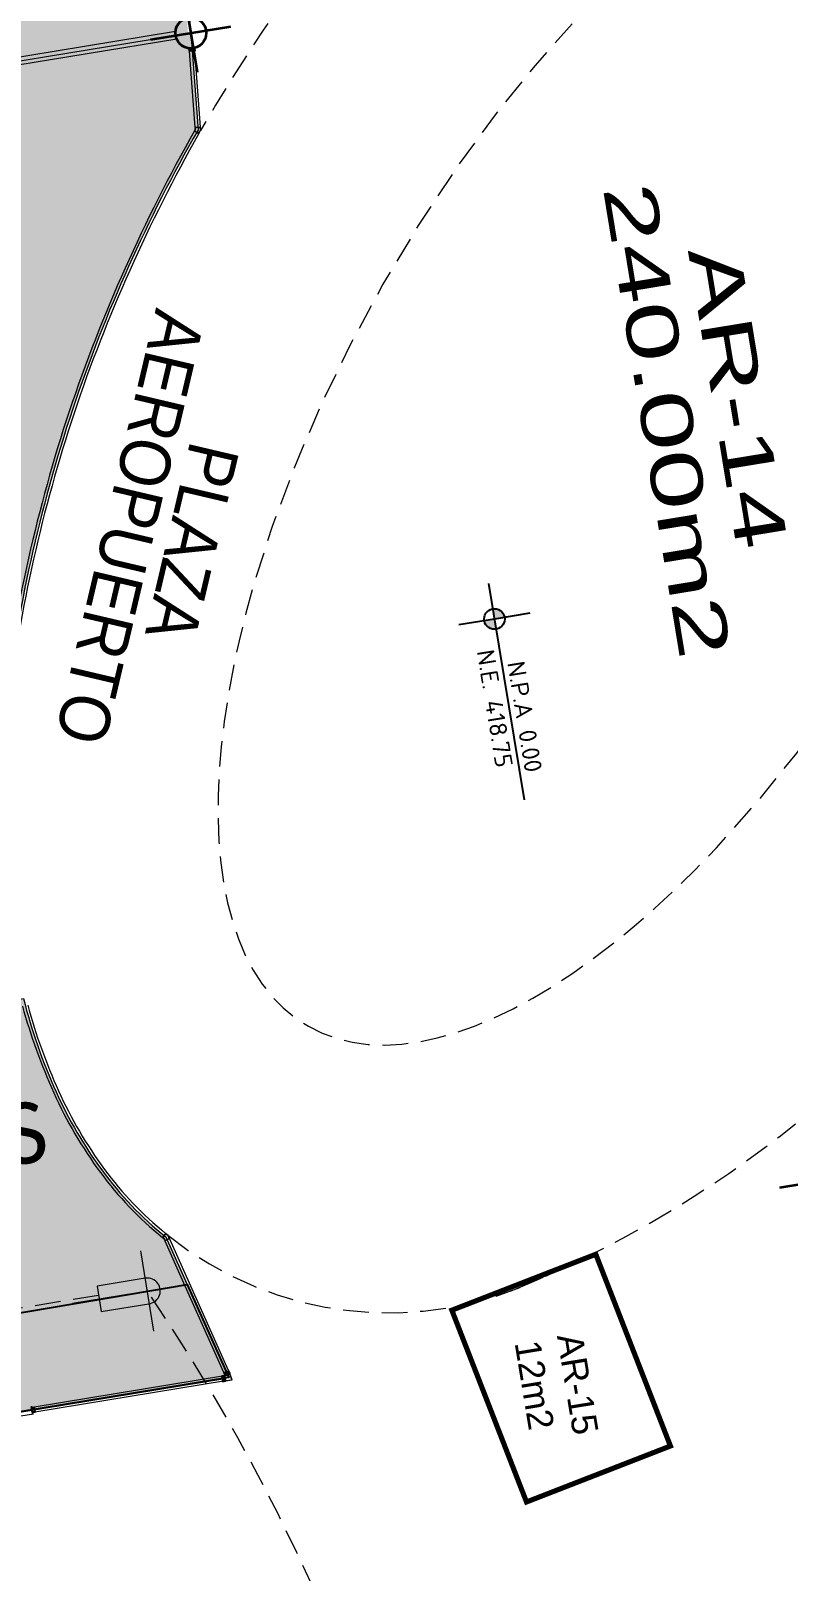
# Model space of a CAD drawing. Header units: metres. Extents: x 2 to 659295185, y -28 to 1124222152.
# Drawn here: x 655505.01 to 655519.72, y 1126531.21 to 1126561.16 of the extents above; entities that cross this region are included whole.
import ezdxf
from ezdxf.enums import TextEntityAlignment as Align

# ---------------------------------------------------------------- set-up
doc = ezdxf.new("R2010")
doc.units = ezdxf.units.M
doc.header["$MEASUREMENT"] = 0
for name, pattern in [('CCSM_C1_CUERPO BJ$0$CONTINUA', [0]), ('CCSM_C1_CUERPO CK$0$DASHED', [0.75, 0.5, -0.25]), ('CONTINUA', [0]), ('DASHDOT', [1, 0.5, -0.25, 0, -0.25]), ('DASHED', [0.75, 0.5, -0.25])]:
    doc.linetypes.add(name, pattern=pattern)
doc.layers.get('0').update_dxf_attribs({"linetype": 'CONTINUOUS'})
for name, color, linetype in [('CCSM_C1_CUERPO BJ$0$A-AREAS COMERCIALES', 151, 'CONTINUOUS'), ('CCSM_C1_CUERPO BJ$0$A-FRENTE DE LOCAL', 4, 'CONTINUOUS'), ('CCSM_C1_CUERPO BJ$0$A-MARCOS LOCALES', 4, 'CONTINUOUS'), ('CCSM_C1_CUERPO BJ$0$A-PARED', 2, 'CCSM_C1_CUERPO BJ$0$CONTINUA'), ('CCSM_C1_CUERPO BJ$0$A-TEXTOS NIVELES', 7, 'CONTINUOUS'), ('CCSM_C1_CUERPO CK$0$A-LOCAL ID', 7, 'CONTINUOUS'), ('CCSM_C1_CUERPO CK$0$A-PROYECCIONES SUP', 5, 'CCSM_C1_CUERPO CK$0$DASHED'), ('CCSM_C1_CUERPO CK$0$ID_Nº LOCAL', 7, 'CONTINUOUS'), ('CCSM_C1_CUERPO CK$0$ID_RUBRO', 7, 'CONTINUOUS'), ('CCSM_XREF KIOSKOSE$0$Kiosco General', 154, 'CONTINUOUS')]:
    doc.layers.add(name, color=color, linetype=linetype)
for name, color, linetype, lineweight in [('CCSM_XREF ESTRUCTURA15$0$E-CJ-COLUMNA', 2, 'CONTINUOUS', 35), ('LOCALES ASIGNADOS', 41, 'DASHDOT', 0), ('LOCALES PROPIOS', 101, 'CONTINUA', 0), ('NOMBRES LOCATARIOS', 7, 'CONTINUA', 0)]:
    doc.layers.add(name, color=color, linetype=linetype, lineweight=lineweight)
doc.styles.add('ARIAL', font='txt')
doc.styles.add('CCSM_C1_CUERPO BJ$0$Standard', font='txt_____.ttf')
doc.styles.add('CCSM_C1_CUERPO CK$0$ROMANS', font='romans__.ttf')
doc.styles.add('CCSM_C1_CUERPO CK$0$sigo', font='arial.ttf', dxfattribs={"width": 0.9})
doc.styles.add('CCSM_XREF KIOSKOSE$0$Standard', font='txt')
doc.styles.get("Standard").update_dxf_attribs({"font": 'tahoma.ttf'})

# ---------------------------------------------------------------- blocks, each defined once
blk = doc.blocks.new('CCSM_C1_CUERPO BJ$0$nivel para plantas')
h = blk.add_hatch(color=251)
h.paths.add_polyline_path([(0, 0.2, 0.414214), (-0.2, 0), (0, 0)])
h.paths.add_polyline_path([(0.2, 0), (0, 0), (0, -0.2, 0.414214)])
at = {"color": 251}
blk.add_line((-0.7, 0), (3.56, 0), dxfattribs=at)
blk.add_lwpolyline([(0, 0.7), (0, 0), (0, -0.7)], dxfattribs=at)
blk.add_circle((0, 0), 0.2, dxfattribs=at)
at = {"char_height": 0.34, "attachment_point": 1, "style": 'CCSM_C1_CUERPO BJ$0$Standard'}
for s, insert, width in [('{\\Fromans|c0;\\C7;N.P.A 0.00}', (0.877, 0.444), 2.70141), ('{\\Fromans|c0;N.E. 418.75}', (0.56, -0.104), 3.02544)]:
    blk.add_mtext(s, dxfattribs=dict(at, insert=insert, width=width))
blk = doc.blocks.new('CCSM_C1_CUERPO BJ$0$MARCO LOCAL-COLUMNA')
at = {"layer": 'CCSM_C1_CUERPO BJ$0$A-MARCOS LOCALES'}
for points in [[(655585.123, 1126575.588), (655585.173, 1126575.588), (655585.173, 1126575.488), (655585.123, 1126575.488)], [(655585.128, 1126575.583), (655585.168, 1126575.583), (655585.168, 1126575.493), (655585.128, 1126575.493)]]:
    blk.add_lwpolyline(points, close=True, dxfattribs=at)
blk = doc.blocks.new('CCSM_C1_CUERPO BJ$0$FRENTE DE LOCAL2')
for points in [[(-0.05, -0.05), (-0.05, 0), (0.05, 0), (0.05, -0.05)], [(-0.045, -0.045), (-0.045, -0.005), (0.045, -0.005), (0.045, -0.045)]]:
    blk.add_lwpolyline(points, close=True)
blk = doc.blocks.new('CCSM_XREF ESTRUCTURA15$0$CCSM_COLUM REDONDA')
at = {"color": 5}
for p, q in [((0, 0.774), (0, -0.774)), ((-0.789, 0), (0.789, 0))]:
    blk.add_line(p, q, dxfattribs=at)
blk.add_circle((0, 0), 0.3)
blk = doc.blocks.new('CCSM_C1_CUERPO CK$0$IDENT LOCAL')
at = {"style": 'CCSM_C1_CUERPO CK$0$ROMANS'}
for tag, height, p in [('AREA-EXACTA', 0.5, (0.869, 0.18)), ('NºLOCAL', 0.7, (1.954, 0.057)), ('RUBRO', 0.35, (0, 0)), ('USO', 0.35, (-0.839, -0.137))]:
    blk.add_attdef(tag, text='', height=height, rotation=279.3085, dxfattribs=at).set_placement(p, align=Align.BOTTOM_CENTER)

msp = doc.modelspace()

# ---------------------------------------------------------------- hatches: boundary and pattern name
at = {"layer": 'LOCALES ASIGNADOS'}
h = msp.add_hatch(color=256, dxfattribs=at)
edge = h.paths.add_edge_path()
edge.add_line((655492.8314, 1126548.8137), (655504.5407, 1126547.8428))
edge.add_arc((655533.0003, 1126544.8595), 28.6156, 149.86106, 174.01574, ccw=False)
edge.add_line((655508.2533, 1126559.2273), (655508.1132, 1126561.1143))
edge.add_line((655508.1132, 1126561.1143), (655483.9539, 1126557.1544))
edge.add_arc((656380.76, 1126466.6577), 901.3605, 174.2377892, 174.8828286)
edge.add_line((655482.9919, 1126547.0526), (655492.6203, 1126546.3418))
edge.add_line((655492.6203, 1126546.3418), (655492.8314, 1126548.8137))
for points in [[(655507.0636, 1126538.2135), (655506.5666, 1126538.7692), (655506.1706, 1126539.3123), (655505.9003, 1126539.7448), (655505.6361, 1126540.2334), (655505.3238, 1126540.9299), (655505.1392, 1126541.4203), (655504.9636, 1126541.9704), (655504.8632, 1126542.3415), (655492.1816, 1126540.2628), (655491.7773, 1126534.7358), (655494.8039, 1126534.5144), (655508.0408, 1126536.7823), (655507.6266, 1126537.7073)], [(655494.7814, 1126534.534), (655494.6978, 1126532.6499), (655508.853, 1126534.9735), (655508.0407, 1126536.7826)]]:
    msp.add_hatch(color=256, dxfattribs=at).paths.add_polyline_path(points)
h = msp.add_hatch(color=256, dxfattribs=at)
edge = h.paths.add_edge_path()
edge.add_line((655523.1959, 1126484.6977), (655511.4574, 1126482.7737))
edge.add_arc((492466.1192, 1099756.7687), 165221.2506, 9.306558127, 9.309002861, ccw=False)
edge.add_line((655512.5976, 1126475.8167), (655524.4397, 1126477.7575))
edge.add_arc((655211.3975, 1126425.2356), 317.4177, 9.524316, 10.79705)
at = {"layer": 'LOCALES PROPIOS'}
msp.add_hatch(color=101, dxfattribs=at).paths.add_polyline_path([(655507.3867, 1126570.1351), (655496.1193, 1126568.2882), (655495.3137, 1126573.2031), (655485.6073, 1126571.6122), (655483.8978, 1126557.1452), (655508.0579, 1126561.1052)])

# ---------------------------------------------------------------- linework, layer by layer
msp.add_lwpolyline([(655494.7814, 1126534.534), (655508.0407, 1126536.7826), (655508.853, 1126534.9735), (655494.6978, 1126532.6499), (655494.7814, 1126534.534)])
at = {"layer": 'CCSM_C1_CUERPO BJ$0$A-AREAS COMERCIALES', "lineweight": 5}
msp.add_lwpolyline([(655507.4428, 1126570.1443), (655496.1753, 1126568.2975), (655495.3697, 1126573.2124), (655485.823, 1126571.6476, 0.0008781), (655484.0957, 1126557.1777), (655508.1139, 1126561.1145, -0.0000767), (655507.4428, 1126570.1443)], format="xyb", close=True, dxfattribs=at)
for points in [[(655484.0957, 1126557.1777), (655508.1127, 1126561.1142), (655508.2528, 1126559.2267, 0.0486078), (655505.8198, 1126553.8061, 0.0509398), (655504.4922, 1126547.8469), (655492.8316, 1126548.8167, 0.0002501), (655492.6432, 1126546.3377), (655483.1171, 1126547.0309), (655483.6041, 1126552.0802), (655484.0957, 1126557.1777)], [(655508.0409, 1126536.7822), (655508.853, 1126534.9735), (655499.4757, 1126533.4365), (655494.6978, 1126532.6499), (655494.6978, 1126532.6499), (655494.6978, 1126532.6499), (655494.7814, 1126534.534), (655491.8082, 1126534.7335), (655491.8003, 1126534.7417, 0.001155), (655492.1816, 1126540.2628), (655504.8632, 1126542.3415, 0.0447602), (655505.4963, 1126540.5274, 0.0519846), (655506.3833, 1126539.0084, 0.0654017), (655507.6266, 1126537.7073, -0.0020497), (655508.0408, 1126536.7823)]]:
    msp.add_lwpolyline(points, format="xyb", dxfattribs=at)
at = {"layer": 'CCSM_C1_CUERPO BJ$0$A-FRENTE DE LOCAL', "lineweight": 5}
for p, q in [((655507.581, 1126537.6869), (655507.9702, 1126536.8177)), ((655507.6723, 1126537.7278), (655508.8669, 1126535.0598)), ((655507.9702, 1126536.8177), (655508.7757, 1126535.0189))]:
    msp.add_line(p, q, dxfattribs=at)
for points in [[(655508.1998, 1126559.2733), (655508.0893, 1126560.7616)], [(655508.2995, 1126559.2807), (655508.189, 1126560.769)], [(655507.5606, 1126537.6969), (655507.5931, 1126537.6706), (655507.61, 1126537.6331), (655507.7012, 1126537.6744), (655507.6744, 1126537.7336), (655507.6238, 1126537.7744), (655507.5606, 1126537.6969)], [(655508.7682, 1126535.0052), (655505.0691, 1126534.399)], [(655508.7844, 1126534.9065), (655505.0852, 1126534.3003)]]:
    msp.add_lwpolyline(points, dxfattribs=at)
for points in [[(655508.185, 1126559.2089, 0.0481279), (655505.7495, 1126553.7537, 0.0488371), (655504.4534, 1126547.9913, 0.0573066)], [(655504.8414, 1126542.1961, 0.0372178), (655505.4512, 1126540.5068, 0.0526145), (655506.3561, 1126538.9616, 0.0629963), (655507.5606, 1126537.6969, 0.0641962)], [(655504.945, 1126542.2131, 0.0394427), (655505.5423, 1126540.5481, 0.0526145), (655506.4366, 1126539.0209, 0.0629962), (655507.6238, 1126537.7744, 0.0616782)]]:
    msp.add_lwpolyline(points, format="xyb", dxfattribs=at)
for points in [[(655507.5676, 1126537.6976), (655507.5972, 1126537.6737), (655507.6125, 1126537.6397), (655507.6945, 1126537.6769), (655507.6703, 1126537.7304), (655507.6245, 1126537.7674)], [(655508.7846, 1126534.9066), (655508.9195, 1126534.9287), (655508.8712, 1126535.0524), (655508.7682, 1126535.0052)], [(655508.7875, 1126534.913), (655508.9118, 1126534.9311), (655508.8704, 1126535.0456), (655508.7743, 1126535.0034)]]:
    msp.add_lwpolyline(points, close=True, dxfattribs=at)
for centre, radius, start, end in [((655535.2392, 1126543.8593), 31.0053, 150.43257, 161.4519), ((655534.5325, 1126544.2528), 30.2105, 161.73301, 172.91054)]:
    msp.add_arc(centre, radius, start, end, dxfattribs=at)
at = {"layer": 'CCSM_C1_CUERPO BJ$0$A-MARCOS LOCALES', "lineweight": 5}
for points in [[(655508.2995, 1126559.2807), (655508.1998, 1126559.2733), (655508.185, 1126559.2089), (655508.2715, 1126559.1588), (655508.3043, 1126559.2154)], [(655508.2949, 1126559.2754), (655508.2038, 1126559.2686), (655508.1907, 1126559.2114), (655508.2697, 1126559.1657), (655508.2992, 1126559.2166)]]:
    msp.add_lwpolyline(points, close=True, dxfattribs=at)
at = {"layer": 'CCSM_C1_CUERPO BJ$0$A-PARED', "lineweight": 5}
for p, q in [((655507.8144, 1126561.1414), (655496.0125, 1126559.2069)), ((655507.8387, 1126560.9933), (655496.0367, 1126559.0589)), ((655507.6266, 1126537.7073), (655508.8213, 1126535.0393)), ((655499.5507, 1126533.4438), (655508.7765, 1126534.956)), ((655494.7738, 1126532.5849), (655505.06, 1126534.2708)), ((655505.0354, 1126534.2668), (655505.0399, 1126534.2676))]:
    msp.add_line(p, q, dxfattribs=at)
for points in [[(655505.04, 1126534.2676), (655505.0156, 1126534.4156)], [(655505.0157, 1126534.4156), (655505.0399, 1126534.2676)]]:
    msp.add_lwpolyline(points, dxfattribs=at)
at = {"layer": 'CCSM_C1_CUERPO CK$0$A-PROYECCIONES SUP', "lineweight": 5}
msp.add_line((655506.3214, 1126536.5702), (655495.5796, 1126534.8095), dxfattribs=at)
msp.add_lwpolyline([(655512.7112, 1126524.4943, 0.0874968), (655507.2699, 1126536.656, 0.0987703)], format="xyb", dxfattribs=at)
msp.add_arc((655505.8491, 1126557.4189), 22.4286, 292.19505, 308.65403, dxfattribs=at)
at = {"layer": 'CCSM_XREF ESTRUCTURA15$0$E-CJ-COLUMNA', "color": 5, "lineweight": 5}
for p, q in [((655507.3976, 1126535.8774), (655507.1424, 1126537.4344)), ((655505.8158, 1126536.4175), (655508.0335, 1126536.781))]:
    msp.add_line(p, q, dxfattribs=at)
at = {"layer": 'CCSM_XREF ESTRUCTURA15$0$E-CJ-COLUMNA', "lineweight": 5}
msp.add_lwpolyline([(655507.2296, 1126536.9026), (655506.2921, 1126536.7489), (655506.373, 1126536.2555), (655507.339, 1126536.4139)], dxfattribs=at)
msp.add_arc((655507.27, 1126536.6559), 0.25, 279.30845, 105.98218, dxfattribs=at)
at = {"layer": 'CCSM_XREF KIOSKOSE$0$Kiosco General', "linetype": 'DASHED', "lineweight": 5}
msp.add_lwpolyline([(655507.6657, 1126537.7405, 0.2900301), (655514.9594, 1126536.9236)], format="xyb", dxfattribs=at)
at = {"layer": 'CCSM_XREF KIOSKOSE$0$Kiosco General', "linetype": 'DASHED', "lineweight": 5, "const_width": 0.1}
msp.add_lwpolyline([(655517.4298, 1126533.6422), (655515.9795, 1126537.37), (655513.1837, 1126536.2824), (655514.6339, 1126532.5545)], close=True, dxfattribs=at)
at = {"layer": 'CCSM_XREF KIOSKOSE$0$Kiosco General', "linetype": 'DASHED', "lineweight": 5}
msp.add_arc((655534.8498, 1126544.0323), 30.581, 132.98447, 150.23182, dxfattribs=at)
at = {"layer": 'CCSM_XREF KIOSKOSE$0$Kiosco General', "linetype": 'DASHED', "lineweight": 5, "extrusion": (0, 0, -1)}
msp.add_ellipse((655516.9551, 1126553.3192), major_axis=(-6.5591, -11.5161), ratio=0.4437073, dxfattribs=at)

# ---------------------------------------------------------------- block references
at = {"layer": 'CCSM_C1_CUERPO BJ$0$A-FRENTE DE LOCAL', "lineweight": 5, "xscale": -1, "rotation": 203.8448917233334}
msp.add_blockref('CCSM_C1_CUERPO BJ$0$FRENTE DE LOCAL2', (655508.8244, 1126535.0318), dxfattribs=at)
at = {"layer": 'CCSM_C1_CUERPO BJ$0$A-MARCOS LOCALES', "lineweight": 5}
for p, rotation in [((1827530.9957, 556186.5724), 94.24605884234259), ((190782.5791, -91249.4414), 9.308778016053239)]:
    msp.add_blockref('CCSM_C1_CUERPO BJ$0$MARCO LOCAL-COLUMNA', p, dxfattribs=dict(at, rotation=rotation))
at = {"layer": 'CCSM_C1_CUERPO BJ$0$A-MARCOS LOCALES', "lineweight": 5, "xscale": -1, "rotation": 9.308777327399156}
msp.add_blockref('CCSM_C1_CUERPO BJ$0$MARCO LOCAL-COLUMNA', (1484689.6896, 120839.5201), dxfattribs=at)
at = {"layer": 'CCSM_C1_CUERPO BJ$0$A-TEXTOS NIVELES', "lineweight": 5, "rotation": 279.3084512052866}
msp.add_blockref('CCSM_C1_CUERPO BJ$0$nivel para plantas', (655514.0107, 1126549.7198), dxfattribs=at)
at = {"layer": 'CCSM_C1_CUERPO CK$0$A-LOCAL ID', "lineweight": 5}
ref = msp.add_blockref('CCSM_C1_CUERPO CK$0$IDENT LOCAL', (655505.8842, 1126551.7438), dxfattribs=dict(at, xscale=0.7500000000606853, yscale=0.7500000000606853, zscale=0.7500000000606853, rotation=256.7627552223673))
ref.add_attrib('NºLOCAL', 'PLAZA', dxfattribs={"layer": 'CCSM_C1_CUERPO CK$0$ID_Nº LOCAL', "color": 0, "height": 0.975, "rotation": 256.76276, "style": 'CCSM_C1_CUERPO CK$0$sigo', "width": 0.9}).set_placement((655507.3809, 1126551.3917), align=Align.BOTTOM_CENTER)
ref.add_attrib('RUBRO', 'AEROPUERTO', dxfattribs={"layer": 'CCSM_C1_CUERPO CK$0$ID_RUBRO', "height": 0.975, "rotation": 256.76276, "style": 'CCSM_C1_CUERPO CK$0$sigo', "width": 0.9}).set_placement((655506.1728, 1126551.6759), align=Align.BOTTOM_CENTER)
at = {"layer": 'CCSM_XREF ESTRUCTURA15$0$E-CJ-COLUMNA', "lineweight": 5}
for p, rotation in [((655508.1132, 1126561.1143), 9.308451996990362), ((655520.333, 1126538.797), 9.308451266684852)]:
    msp.add_blockref('CCSM_XREF ESTRUCTURA15$0$CCSM_COLUM REDONDA', p, dxfattribs=dict(at, rotation=rotation))

# ---------------------------------------------------------------- texts
at = {"layer": 'CCSM_XREF KIOSKOSE$0$Kiosco General', "lineweight": 5, "style": 'ARIAL', "width": 1.5}
for s, p in [('240.00m2', (655516.1159, 1126558.0996)), ('AR-14', (655517.7672, 1126556.8871))]:
    msp.add_text(s, height=1, rotation=279.308, dxfattribs=at).set_placement(p)
at = {"layer": 'CCSM_XREF KIOSKOSE$0$Kiosco General', "lineweight": 5, "insert": (655515.7176, 1126535.865), "char_height": 0.2, "width": 7.561207, "attachment_point": 1, "rotation": 279.30814, "style": 'CCSM_XREF KIOSKOSE$0$Standard'}
msp.add_mtext('\\pt2.6;{\\fArial|b0|i0|c0|p34;\\H2.5x;AR-15\\P12m2}', dxfattribs=at)
at = {"layer": 'NOMBRES LOCATARIOS', "insert": (655493.0511, 1126538.5312, 499.1818), "char_height": 1.186649, "attachment_point": 1, "rotation": 8.61821}
msp.add_mtext_dynamic_manual_height_columns('\\pt11.87;{\\fCalibri|b0|i0|c0|p34;\\C7;HIBISCUS NIÑOS}', width=12.716055, gutter_width=25, heights=[0], dxfattribs=at)

doc.saveas('drawing.dxf')
